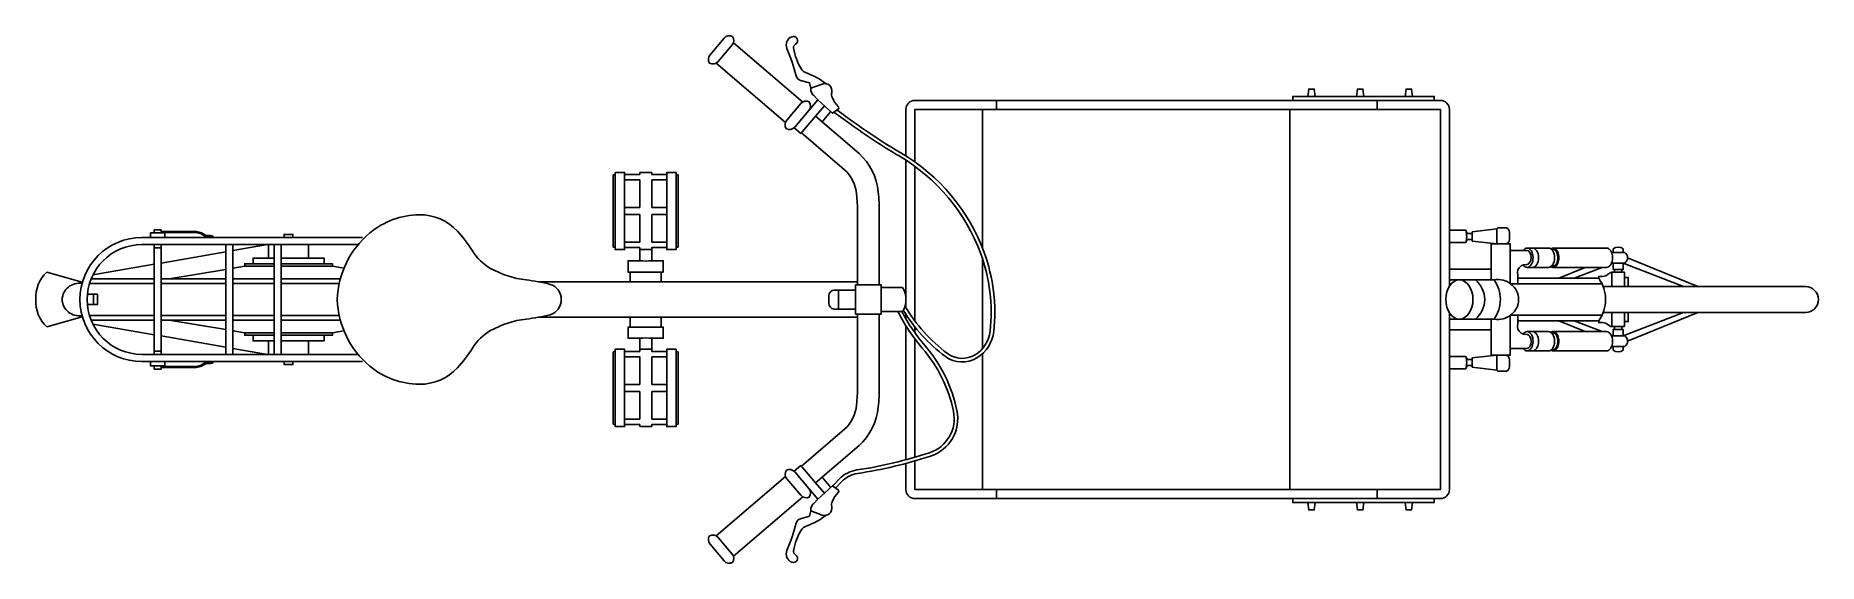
# Model space of a CAD drawing. Header units: millimetres. Extents: x 0 to 2330, y -343 to 346.
import ezdxf

# ---------------------------------------------------------------- set-up
doc = ezdxf.new("R2010")
doc.units = ezdxf.units.MM
doc.layers.add('ceco.net 423', color=7, linetype='Continuous')

msp = doc.modelspace()

# ---------------------------------------------------------------- linework, layer by layer
at = {"layer": 'ceco.net 423'}
for points in [[(881.4, 321.3), (899.9, 342.9)], [(891.9, 312.3), (910.4, 334)], [(912, 336.8), (1002.6, 259.4)], [(889.4, 310.3), (980, 232.9)], [(981.6, 235.7), (1000.1, 257.4)], [(1022.4, 262.2), (1010.6, 248.4)], [(1255.7, 249.9), (1255.7, 261.6)], [(1643, 261.6), (1643, 266.9), (1828.1, 266.9), (1828.1, 261.6)], [(1672.3, 266.9), (1671.2, 276.5), (1667.6, 276.5), (1664, 276.5), (1662.9, 266.9)], [(1735.9, 266.9), (1734.8, 276.5), (1731.2, 276.5), (1727.6, 276.5), (1726.5, 266.9)], [(1753.4, 249.9), (1753.4, 261.6)], [(1790.1, 266.9), (1791.2, 276.5), (1794.8, 276.5), (1798.4, 276.5), (1799.5, 266.9)], [(992.1, 226.7), (1010.6, 248.4)], [(1019.4, 240.9), (1000.2, 218.3)], [(1019.4, 240.9), (1030.9, 254.4)], [(1039.1, 246.9), (1027.9, 233.7)], [(1149.2, 181.2), (1149.2, 249.9), (1836.1, 249.9), (1836.1, 1.6)], [(1237.5, 249.9), (1237.5, 68.6)], [(1639.4, 249.9), (1639.4, 1.6)], [(1000.2, 218.3), (991.4, 225.9)], [(757.6, 164.3), (755, 164.3), (755, 117.2)], [(789.6, 167.6), (789.6, 164.9), (769.8, 164.9), (769.8, 167.6), (757.6, 167.6), (757.6, 117.2)], [(769.8, 164.9), (769.8, 157.9)], [(789.6, 167.6), (805.2, 167.6)], [(805.2, 167.6), (805.2, 164.9), (824.9, 164.9), (824.9, 167.6), (837.1, 167.6), (837.1, 117.2)], [(824.9, 164.9), (824.9, 157.9)], [(837.1, 164.3), (839.7, 164.3), (839.7, 117.2)], [(1137.5, 1.6), (1137.5, 183.5)], [(1149.2, 1.6), (1149.2, 175.4)], [(789.6, 121.9), (789.6, 157.9), (769.8, 157.9), (769.8, 121.9)], [(805.2, 157.9), (824.9, 157.9), (824.9, 121.9)], [(805.2, 157.9), (805.2, 121.9)], [(757.6, 70), (755, 70), (755, 117.2)], [(779.9, 37.5), (779.9, 37.5), (774.4, 37.5), (774.4, 52.3), (789.6, 52.3), (789.6, 69.4), (769.8, 69.4), (769.8, 66.7), (757.6, 66.7), (757.6, 117.2)], [(769.8, 121.9), (789.6, 121.9)], [(769.8, 121.9), (769.8, 112.5)], [(779.9, 37.5), (779.9, 37.5), (820.3, 37.5), (820.3, 52.3), (805.2, 52.3), (805.2, 69.4), (824.9, 69.4), (824.9, 66.7), (837.1, 66.7), (837.1, 117.2)], [(805.2, 121.9), (824.9, 121.9)], [(824.9, 121.9), (824.9, 112.5)], [(837.1, 70), (839.7, 70), (839.7, 117.2)], [(769.8, 112.5), (769.8, 76.5), (789.6, 76.5), (789.6, 112.5)], [(769.8, 112.5), (789.6, 112.5)], [(824.9, 112.5), (824.9, 76.5), (805.2, 76.5)], [(805.2, 112.5), (824.9, 112.5)], [(805.2, 112.5), (805.2, 76.5)], [(1909.9, 93.8), (1877.5, 90)], [(1922.5, 95.3), (1911.1, 95.3), (1909.9, 93.8), (1909.9, 74.1)], [(138.9, 82.6), (427, 82.6)], [(138.9, 73.3), (421.4, 73.3)], [(150, 82.6), (150, 88.5), (169, 88.5), (169, 82.6)], [(154.8, 92.6), (154.8, 88.5)], [(154.8, 92.6), (164.1, 92.6)], [(154.8, 88.5), (164.1, 88.5)], [(154.8, 73.3), (154.8, 1.6)], [(164.1, 92.6), (164.1, 88.5)], [(164.1, 73.3), (164.1, 1.6)], [(248.4, 73.3), (248.4, 1.6)], [(257.8, 73.3), (257.8, 1.6)], [(257.8, 65.4), (303.2, 73.3)], [(304.5, 55.7), (304.5, 73.3)], [(311.6, 73.3), (311.6, 1.6)], [(320.9, 73.3), (320.9, 1.6)], [(324.7, 82.6), (324.7, 86.6), (336.3, 86.6), (336.3, 82.6)], [(356.5, 55.7), (356.5, 73.3)], [(769.8, 76.5), (769.8, 69.4)], [(824.9, 76.5), (824.9, 69.4)], [(1877.5, 87.8), (1871, 87.8), (1869.1, 92), (1847.8, 92)], [(1877.5, 80), (1871, 80), (1869.1, 75.9), (1847.8, 75.9)], [(1877.5, 90), (1877.5, 77.9)], [(1909.9, 74.1), (1877.5, 77.9)], [(1902.5, 27.2), (1902.5, 74.1), (1927.4, 74.1), (1927.4, 22.4)], [(74.9, 33.8), (154.8, 47.6)], [(154.8, 69.1), (164.1, 69.1)], [(164.1, 49.2), (248.4, 63.8)], [(311.6, 45), (273.3, 45), (273.3, 48.4), (311.6, 48.4)], [(311.6, 48.4), (284.1, 48.4), (284.1, 55.7), (311.6, 55.7)], [(320.9, 48.4), (376.9, 48.4), (376.9, 55.7), (320.9, 55.7)], [(320.9, 45), (387.8, 45), (387.8, 48.4), (320.9, 48.4)], [(789.6, 66.7), (805.2, 66.7)], [(1237.5, 55), (1237.5, 1.6)], [(1949.2, 65.6), (1927.4, 65.6)], [(1956.4, 68.8), (1949.3, 68.8)], [(1956.4, 68.8), (1977.3, 68.8)], [(1983.1, 67.3), (1981, 67.3)], [(1983.1, 68.8), (2053.1, 68.8)], [(2059.8, 63.1), (2077.1, 63.1)], [(2059.8, 49.2), (2077.1, 49.2)], [(2062, 63.1), (2062, 67.8)], [(2068.4, 40.7), (2068.4, 40.7), (2062, 40.7), (2062, 49.2)], [(2068.4, 40.7), (2068.4, 40.7), (2074.9, 40.7), (2074.9, 49.2)], [(2074.9, 63.1), (2074.9, 67.8)], [(2074.9, 49.2), (2153.8, 18.5)], [(2080.7, 56.2), (2172.4, 18.5)], [(14.5, 37.5), (61, 24.1)], [(154.8, 28.6), (72.5, 28.6)], [(248.4, 28.6), (164.1, 28.6)], [(248.4, 40.9), (174.6, 28.6)], [(273.3, 45), (257.8, 42.4)], [(311.6, 28.6), (257.8, 28.6)], [(398.3, 28.6), (320.9, 28.6)], [(387.8, 45), (402.9, 42.5)], [(656.8, 24.9), (1074.2, 24.9)], [(777.2, 37.5), (777.2, 31.8), (777.2, 24.9)], [(817.6, 37.5), (817.6, 31.8), (817.6, 24.9)], [(1902.5, 41.4), (1847.8, 41.4)], [(1902.5, 27.2), (1847.8, 27.2)], [(1881.7, 27.2), (1906.4, 27.2), (1906.4, 27.2)], [(1937.3, 29.4), (2043, 29.4), (2043, 29.4)], [(1949.3, 43.5), (1977.3, 43.5)], [(1983.1, 45), (1981, 45)], [(1983.1, 43.5), (2053.1, 43.5)], [(2025.4, 43.5), (1990.9, 29.4)], [(2047.3, 43.5), (2011, 29.4)], [(2060.1, 37.1), (2063.6, 37.1)], [(2060.1, 37.1), (2060.1, 18.5)], [(2063.6, 40.7), (2063.6, 37.1)], [(2063.6, 37.1), (2073.2, 37.1)], [(2073.2, 40.7), (2073.2, 37.1)], [(2076.8, 37.1), (2073.2, 37.1)], [(2076.8, 37.1), (2076.8, 18.5)], [(2076.8, 30.4), (2081.5, 30.4), (2081.5, 18.5)], [(67.6, 8.4), (80.8, 8.4), (80.8, 1.6)], [(67.6, -5.1), (80.8, -5.1), (80.8, 1.6)], [(154.8, 22.6), (70.4, 22.6)], [(75.7, 8.4), (75.7, 1.6)], [(75.7, -5.1), (75.7, 1.6)], [(154.8, -70), (154.8, 1.6)], [(248.4, 22.6), (164.1, 22.6)], [(164.1, -70), (164.1, 1.6)], [(248.4, -70), (248.4, 1.6)], [(311.6, 22.6), (257.8, 22.6)], [(257.8, -70), (257.8, 1.6)], [(311.6, -70), (311.6, 1.6)], [(396.8, 22.6), (320.9, 22.6)], [(320.9, -70), (320.9, 1.6)], [(1049.4, 14), (1049.4, 1.6)], [(1049.4, -10.8), (1049.4, 1.6)], [(1071.7, 20.7), (1071.7, 1.6)], [(1071.7, 20.7), (1105.2, 20.7), (1105.2, 1.6)], [(1071.7, -17.5), (1071.7, 1.6)], [(1071.7, -17.5), (1105.2, -17.5), (1105.2, 1.6)], [(1105.2, 17.4), (1133, 17.4)], [(1137.5, 1.6), (1137.5, -9.1)], [(1149.2, 1.6), (1149.2, -26.5)], [(1149.2, -209.2), (1149.2, -246.6), (1836.1, -246.6), (1836.1, 1.6)], [(1237.5, -62.4), (1237.5, 1.6)], [(1639.4, -246.6), (1639.4, 1.6)], [(2047.3, 22.1), (1927.9, 22.1)], [(2048.8, 18.5), (2313.2, 18.5)], [(14.5, -34.2), (61, -20.8)], [(154.8, -19.3), (70.4, -19.3)], [(248.4, -19.3), (164.1, -19.3)], [(311.6, -19.3), (257.8, -19.3)], [(396.8, -19.3), (320.9, -19.3)], [(656.8, -21.6), (1074.2, -21.6)], [(777.2, -34.3), (777.2, -28.5), (777.2, -21.6)], [(817.6, -34.3), (817.6, -28.5), (817.6, -21.6)], [(1105.2, -14.1), (1133, -14.1)], [(1137.5, -17.9), (1137.5, -23.8)], [(1902.5, -24), (1902.5, -70.9), (1927.4, -70.9), (1927.4, -19.2)], [(2047.3, -18.9), (1927.9, -18.9)], [(2048.8, -15.2), (2313.2, -15.2)], [(2060.1, -33.8), (2060.1, -15.2)], [(2074.9, -46), (2153.8, -15.2)], [(2076.8, -33.8), (2076.8, -15.2)], [(2076.8, -27.2), (2081.5, -27.2), (2081.5, -15.2)], [(2080.7, -52.9), (2172.4, -15.2)], [(154.8, -25.4), (72.5, -25.4)], [(74.9, -30.5), (154.8, -44.3)], [(248.4, -25.4), (164.1, -25.4)], [(164.1, -46), (248.4, -60.5)], [(248.4, -37.6), (174.6, -25.4)], [(311.6, -25.4), (257.8, -25.4)], [(273.3, -41.8), (257.8, -39.2)], [(311.6, -41.8), (273.3, -41.8), (273.3, -45.1), (311.6, -45.1)], [(311.6, -45.1), (284.1, -45.1), (284.1, -52.4), (311.6, -52.4)], [(398.3, -25.4), (320.9, -25.4)], [(320.9, -41.8), (387.8, -41.8), (387.8, -45.1), (320.9, -45.1)], [(320.9, -45.1), (376.9, -45.1), (376.9, -52.4), (320.9, -52.4)], [(387.8, -41.8), (402.9, -39.3)], [(779.9, -34.3), (779.9, -34.3), (774.4, -34.3), (774.4, -49), (789.6, -49), (789.6, -66.2), (769.8, -66.2), (769.8, -63.4), (757.6, -63.4), (757.6, -113.9)], [(779.9, -34.3), (779.9, -34.3), (820.3, -34.3), (820.3, -49), (805.2, -49), (805.2, -66.2), (824.9, -66.2), (824.9, -63.4), (837.1, -63.4), (837.1, -113.9)], [(1137.5, -32.9), (1137.5, -207.6)], [(1149.2, -34.1), (1149.2, -42)], [(1902.5, -24), (1847.8, -24)], [(1902.5, -38.1), (1847.8, -38.1)], [(1881.7, -24), (1906.4, -24), (1906.4, -24)], [(1937.3, -26.1), (2043, -26.1), (2043, -26.1)], [(1949.3, -40.3), (1977.3, -40.3)], [(1983.1, -41.8), (1981, -41.8)], [(1983.1, -40.3), (2053.1, -40.3)], [(2025.4, -40.3), (1990.9, -26.1)], [(2047.3, -40.3), (2011, -26.1)], [(2059.8, -46), (2077.1, -46)], [(2060.1, -33.8), (2063.6, -33.8)], [(2068.4, -37.4), (2068.4, -37.4), (2062, -37.4), (2062, -46)], [(2063.6, -37.4), (2063.6, -33.8)], [(2063.6, -33.8), (2073.2, -33.8)], [(2068.4, -37.4), (2068.4, -37.4), (2074.9, -37.4), (2074.9, -46)], [(2076.8, -33.8), (2073.2, -33.8)], [(2073.2, -37.4), (2073.2, -33.8)], [(154.8, -65.9), (164.1, -65.9)], [(257.8, -62.2), (303.2, -70)], [(304.5, -52.4), (304.5, -70)], [(356.5, -52.4), (356.5, -70)], [(757.6, -66.8), (755, -66.8), (755, -113.9)], [(769.8, -73.2), (769.8, -66.2)], [(789.6, -63.4), (805.2, -63.4)], [(824.9, -73.2), (824.9, -66.2)], [(837.1, -66.8), (839.7, -66.8), (839.7, -113.9)], [(1149.2, -49.9), (1149.2, -204.3)], [(1237.5, -246.6), (1237.5, -69.1)], [(1949.2, -62.4), (1927.4, -62.4)], [(1956.4, -65.6), (1949.3, -65.6)], [(1956.4, -65.6), (1977.3, -65.6)], [(1983.1, -64.1), (1981, -64.1)], [(1983.1, -65.6), (2053.1, -65.6)], [(2059.8, -59.8), (2077.1, -59.8)], [(2062, -59.8), (2062, -64.5)], [(2074.9, -59.8), (2074.9, -64.5)], [(138.9, -70), (421.4, -70)], [(138.9, -79.4), (427, -79.4)], [(150, -79.4), (150, -85.2), (169, -85.2), (169, -79.4)], [(154.8, -89.4), (154.8, -85.2)], [(154.8, -85.2), (164.1, -85.2)], [(154.8, -89.4), (164.1, -89.4)], [(164.1, -89.4), (164.1, -85.2)], [(324.7, -79.4), (324.7, -83.4), (336.3, -83.4), (336.3, -79.4)], [(769.8, -109.2), (769.8, -73.2), (789.6, -73.2), (789.6, -109.2)], [(824.9, -109.2), (824.9, -73.2), (805.2, -73.2)], [(805.2, -109.2), (805.2, -73.2)], [(1877.5, -76.8), (1871, -76.8), (1869.1, -72.7), (1847.8, -72.7)], [(1877.5, -84.6), (1871, -84.6), (1869.1, -88.7), (1847.8, -88.7)], [(1909.9, -70.9), (1877.5, -74.7)], [(1877.5, -86.7), (1877.5, -74.7)], [(1909.9, -90.5), (1877.5, -86.7)], [(1922.5, -92.1), (1911.1, -92.1), (1909.9, -90.5), (1909.9, -70.9)], [(757.6, -161.1), (755, -161.1), (755, -113.9)], [(789.6, -164.4), (789.6, -161.7), (769.8, -161.7), (769.8, -164.4), (757.6, -164.4), (757.6, -113.9)], [(769.8, -109.2), (789.6, -109.2)], [(769.8, -118.6), (769.8, -109.2)], [(805.2, -109.2), (824.9, -109.2)], [(805.2, -164.4), (805.2, -161.7), (824.9, -161.7), (824.9, -164.4), (837.1, -164.4), (837.1, -113.9)], [(824.9, -118.6), (824.9, -109.2)], [(837.1, -161.1), (839.7, -161.1), (839.7, -113.9)], [(789.6, -118.6), (789.6, -154.6), (769.8, -154.6), (769.8, -118.6)], [(769.8, -118.6), (789.6, -118.6)], [(805.2, -154.6), (824.9, -154.6), (824.9, -118.6)], [(805.2, -118.6), (824.9, -118.6)], [(805.2, -154.6), (805.2, -118.6)], [(769.8, -161.7), (769.8, -154.6)], [(824.9, -161.7), (824.9, -154.6)], [(789.6, -164.4), (805.2, -164.4)], [(889.4, -307), (980, -229.7)], [(981.6, -232.4), (1000.1, -254.1)], [(1000.2, -215.1), (991.4, -222.6)], [(992.1, -223.5), (1010.6, -245.2)], [(1019.4, -237.7), (1000.2, -215.1)], [(1039.1, -243.6), (1027.9, -230.5)], [(912, -333.5), (1002.6, -256.2)], [(1022.4, -259), (1010.6, -245.2)], [(1019.4, -237.7), (1030.9, -251.2)], [(1255.7, -246.6), (1255.7, -258.3)], [(1753.4, -246.6), (1753.4, -258.3)], [(1643, -258.3), (1643, -263.6), (1828.1, -263.6), (1828.1, -258.3)], [(1672.3, -263.6), (1671.2, -273.2), (1667.6, -273.2), (1664, -273.2), (1662.9, -263.6)], [(1735.9, -263.6), (1734.8, -273.2), (1731.2, -273.2), (1727.6, -273.2), (1726.5, -263.6)], [(1790.1, -263.6), (1791.2, -273.2), (1794.8, -273.2), (1798.4, -273.2), (1799.5, -263.6)], [(881.4, -318), (899.9, -339.7)], [(891.9, -309.1), (910.4, -330.8)]]:
    msp.add_lwpolyline(points, dxfattribs=at)
for points in [[(899.9, 342.9, -0.346003), (910.9, 345.2)], [(910.4, 334, 0.346003), (910.9, 345.2)], [(1013, 277.6), (1011.6, 284.4), (999.7, 287.8, -0.266678), (994.1, 293.5, 0.038581), (981.9, 329.4, -0.41765), (988.2, 344.8, -0.934086), (993.1, 334.9, 0.310069), (990.6, 329.7, 0.098034), (1000.7, 302.7, 0.170612), (1007.1, 297.5, -0.076703), (1033.1, 283.4, 2.443334)], [(881.4, 321.3, 0.346003), (880.9, 310.1)], [(891.9, 312.3, -0.346003), (880.9, 310.1)], [(1022.4, 262.2), (1016.9, 267.9, -0.101752), (1013.7, 272.9, -0.10667), (1013, 277.6), (1028.2, 283, -0.271078), (1037.5, 281.3, -0.277038), (1040.6, 271.7, 0.169637), (1041.3, 265, 0.07493), (1049, 253.6, -0.349711), (1049.2, 250.5), (1041.3, 244.9), (1022.4, 262.2)], [(1000.1, 257.4, -0.346003), (1011.1, 259.6)], [(1010.6, 248.4, 0.346003), (1011.1, 259.6)], [(1137.5, 189.1), (1137.5, 249.9, -0.414214), (1149.2, 261.6), (1836.1, 261.6, -0.414214), (1847.8, 249.9), (1847.8, 19.2)], [(981.6, 235.7, 0.346003), (981.2, 224.5)], [(1102.7, 20.7), (1102.7, 115.4, 0.023369), (1101.4, 141.9, 0.186881), (1076.2, 192.4), (1019.4, 240.9)], [(1043.3, 246.3), (1064.5, 230.9, 0.023754), (1128.5, 189.1, -0.173133), (1235.3, 61.3, -0.117427), (1247.5, -39.8, -0.231578), (1227.8, -70.6, -0.305715), (1191.8, -68.9, -0.099681), (1136.2, -7, -0.099681)], [(1047.3, 249.1), (1067.2, 234.7, 0.023754), (1130.8, 193.1, -0.173133), (1239.7, 62.9, -0.117427), (1252.2, -40.3, -0.231578), (1230.3, -74.6, -0.305715), (1189, -72.7, -0.095552), (1134, -12.4, -0.095552)], [(992.1, 226.7, -0.346003), (981.2, 224.5)], [(1074.2, 20.7), (1074.2, 115.4, 0.023369), (1073, 139.3, 0.184787), (1057.3, 171.1), (1000.9, 219.2)], [(394.3, 1.6, -0.215356), (436.7, 88.5, -0.17135), (501.4, 112.3, -0.21313), (551.3, 90.9, -0.046731), (571, 65, 0.125309), (594.7, 42.3, 0.100865), (641.1, 27.2, -0.035494), (672.3, 21.4, -0.355562), (686.8, 1.6, -5.775613)], [(1922.5, 95.3), (1922.5, 95.3, -0.257279), (1926.2, 89.5), (1926.2, 89.5)], [(164.1, 90.5), (207.1, 90.5, -0.14032), (219.6, 87, 0.16523), (226.5, 85.4, -0.239645), (233.4, 82.6, 1.795933)], [(164.1, 89.2), (207.1, 89.2, -0.14032), (218.9, 85.8, 0.16523), (226.6, 84, -0.189571), (231.5, 82.6, -0.189571)], [(1922.5, 74.1), (1922.5, 74.1, 0.257279), (1926.2, 79.9), (1926.2, 89.5)], [(1949.3, 47.5), (1944.7, 46.7, 0.363168), (1936.6, 36.7, -0.096473), (1936.6, 22.1)], [(2043, 29.4), (2043, 31.8), (2047.8, 31.8, 0.19237), (2055.9, 35, -0.152175), (2060.1, 37.1, -1.02083)], [(394.3, 1.6, 0.215356), (436.7, -85.3, 0.17135), (501.4, -109.1, 0.21313), (551.3, -87.6, 0.046731), (571, -61.8, -0.125309), (594.7, -39, -0.100865), (641.1, -24, 0.035494), (672.3, -18.2, 0.355562), (686.8, 1.6, 5.775613)], [(1036.8, 1.6), (1036.8, 6.5, -0.380276), (1043.5, 14), (1071.7, 14)], [(1036.8, 1.6), (1036.8, -3.2, 0.380276), (1043.5, -10.8), (1071.7, -10.8)], [(1074.2, -17.5), (1074.2, -112.1, -0.023369), (1073, -136, -0.184787), (1057.3, -167.8), (1000.9, -216)], [(1102.7, -17.5), (1102.7, -112.1, -0.023369), (1101.4, -138.7, -0.186881), (1076.2, -189.2), (1019.4, -237.7)], [(1042, -241.6), (1050.6, -232.7, -0.164207), (1073.5, -221, 0.041533), (1168.2, -198.5, 0.381613), (1199.6, -144.4, 0.127828), (1158.9, -61.9, -0.060969), (1126.9, -14.1, -0.059698)], [(1045.3, -244.9), (1053.9, -236, -0.164207), (1074.2, -225.6, 0.041533), (1169.7, -202.9, 0.381613), (1204.1, -143.5, 0.127828), (1162.4, -58.8, -0.058397), (1132.2, -14.1, -0.058397)], [(1137.5, -212.4), (1137.5, -246.6, 0.414214), (1149.2, -258.3), (1836.1, -258.3, 0.414214), (1847.8, -246.6), (1847.8, -15.9)], [(1949.3, -44.2), (1944.7, -43.5, -0.363168), (1936.6, -33.4, 0.096473), (1936.6, -18.9)], [(2043, -26.1), (2043, -28.5), (2047.8, -28.5, -0.19237), (2055.9, -31.8, 0.152175), (2060.1, -33.8, 1.02083)], [(164.1, -87.3), (207.1, -87.3, 0.14032), (219.6, -83.7, -0.16523), (226.5, -82.1, 0.239645), (233.4, -79.4, -1.795933)], [(164.1, -85.9), (207.1, -85.9, 0.14032), (218.9, -82.6, -0.16523), (226.6, -80.8, 0.189571), (231.5, -79.4, 0.189571)], [(1922.5, -70.9), (1922.5, -70.9, -0.257279), (1926.2, -76.7), (1926.2, -86.2)], [(1922.5, -92.1), (1922.5, -92.1, 0.257279), (1926.2, -86.2), (1926.2, -86.2)], [(981.6, -232.4, -0.346003), (981.2, -221.3)], [(992.1, -223.5, 0.346003), (981.2, -221.3)], [(1000.1, -254.1, 0.346003), (1011.1, -256.3)], [(1010.6, -245.2, -0.346003), (1011.1, -256.3)], [(1022.4, -259), (1016.9, -264.6, 0.101752), (1013.7, -269.7, 0.10667), (1013, -274.3), (1028.2, -279.8, 0.271078), (1037.5, -278, 0.277038), (1040.6, -268.5, -0.169637), (1041.3, -261.7, -0.07493), (1049, -250.4, 0.349711), (1049.2, -247.3), (1041.3, -241.6), (1022.4, -259)], [(1013, -274.3), (1011.6, -281.2), (999.7, -284.6, 0.266678), (994.1, -290.3, -0.038581), (981.9, -326.2, 0.41765), (988.2, -341.5, 0.934086), (993.1, -331.7, -0.310069), (990.6, -326.4, -0.098034), (1000.7, -299.4, -0.170612), (1007.1, -294.2, 0.076703), (1033.1, -280.1, -2.443334)], [(881.4, -318, -0.346003), (880.9, -306.8)], [(891.9, -309.1, 0.346003), (880.9, -306.8)], [(899.9, -339.7, 0.346003), (910.9, -341.9)], [(910.4, -330.7, -0.346003), (910.9, -341.9)]]:
    msp.add_lwpolyline(points, format="xyb", dxfattribs=at)
for centre, radius, start, end in [((138.9, 1.6), 81, 90, 180), ((138.9, 1.6), 71.7, 90, 180), ((1844.7, 83.9), 25.7, 341.7945, 18.2055), ((797.4, 121.3), 69.5, 263.5705, 276.4295), ((2068.4, 58.8), 11.1, 54.3883, 125.6117), ((2072.3, 56.2), 8.41, 304.5323, 55.4677), ((47.5, 3.2), 47.5, 133.966, 181.9587), ((1860.8, 1.6), 33.1, 0, 50.671), ((1911.5, 0.9), 26.8, 1.6095, 100.9716), ((1869.6, 1.6), 44.8, 0.0674, 34.8058), ((2003.6, 1.6), 48.2, 324.8397, 35.1603), ((47.5, 0), 47.5, 178.0413, 226.034), ((56.7, 0.7), 22.1, 79.9402, 177.6077), ((56.7, 2.5), 22.1, 182.3923, 280.0598), ((138.9, 1.6), 81, 180, 270), ((138.9, 1.6), 71.7, 180, 270), ((1107.5, 1.6), 30, 328.3564, 31.6436), ((1860.8, 1.6), 33.1, 309.329, 0), ((1869.6, 1.6), 44.8, 325.1942, 0.0321), ((1911.5, 2.4), 26.8, 259.0284, 358.3905), ((2313.2, 1.6), 16.9, 0, 90), ((2313.2, 1.6), 16.9, 270, 0), ((2072.3, -52.9), 8.41, 304.5323, 55.4677), ((797.4, -118.1), 69.5, 83.5705, 96.4295), ((2068.4, -55.5), 11.1, 234.3883, 305.6117), ((1844.7, -80.7), 25.7, 341.7945, 18.2055)]:
    msp.add_arc(centre, radius, start, end, dxfattribs=at)
for centre, major_axis, ratio, start_param, end_param in [((1949.3, 56.2), (0, 12.6), 0.626355, 2.434716, 7.006788), ((1983.1, 56.2), (0, 12.6), 0.626355, 2.768903, 6.655875), ((1949.3, 56.6), (0, 9.09), 0.587216, 3.141593, 6.283185), ((1956.4, 56.2), (0, 12.6), 0.626355, 3.141593, 6.283185), ((1977.3, 56.2), (0, 12.6), 0.626355, 3.141593, 6.283185), ((1983.1, 56.2), (0, 11.2), 0.589963, 3.141593, 6.283185), ((2053.1, 56.2), (0, 12.6), 0.626355, 3.141593, 6.283185)]:
    msp.add_ellipse(centre, major_axis=major_axis, ratio=ratio, start_param=start_param, end_param=end_param, dxfattribs=at)
msp.add_ellipse((1860.8, 1.6), major_axis=(0, 25.6), ratio=0.694918, dxfattribs=at)
at = {"layer": 'ceco.net 423', "extrusion": (0, 0, -1)}
for centre, major_axis, ratio, start_param, end_param in [((1949.3, -52.9), (0, -12.6), 0.626355, 2.434716, 7.006788), ((1949.3, -53.3), (0, -9.09), 0.587216, 3.141593, 6.283185), ((1956.4, -52.9), (0, -12.6), 0.626355, 3.141593, 6.283185), ((1977.3, -52.9), (0, -12.6), 0.626355, 3.141593, 6.283185), ((1983.1, -52.9), (0, -12.6), 0.626355, 2.768903, 6.655875), ((1983.1, -52.9), (0, -11.2), 0.589963, 3.141593, 6.283185), ((2053.1, -52.9), (0, -12.6), 0.626355, 3.141593, 6.283185)]:
    msp.add_ellipse(centre, major_axis=major_axis, ratio=ratio, start_param=start_param, end_param=end_param, dxfattribs=at)

doc.saveas('drawing.dxf')
